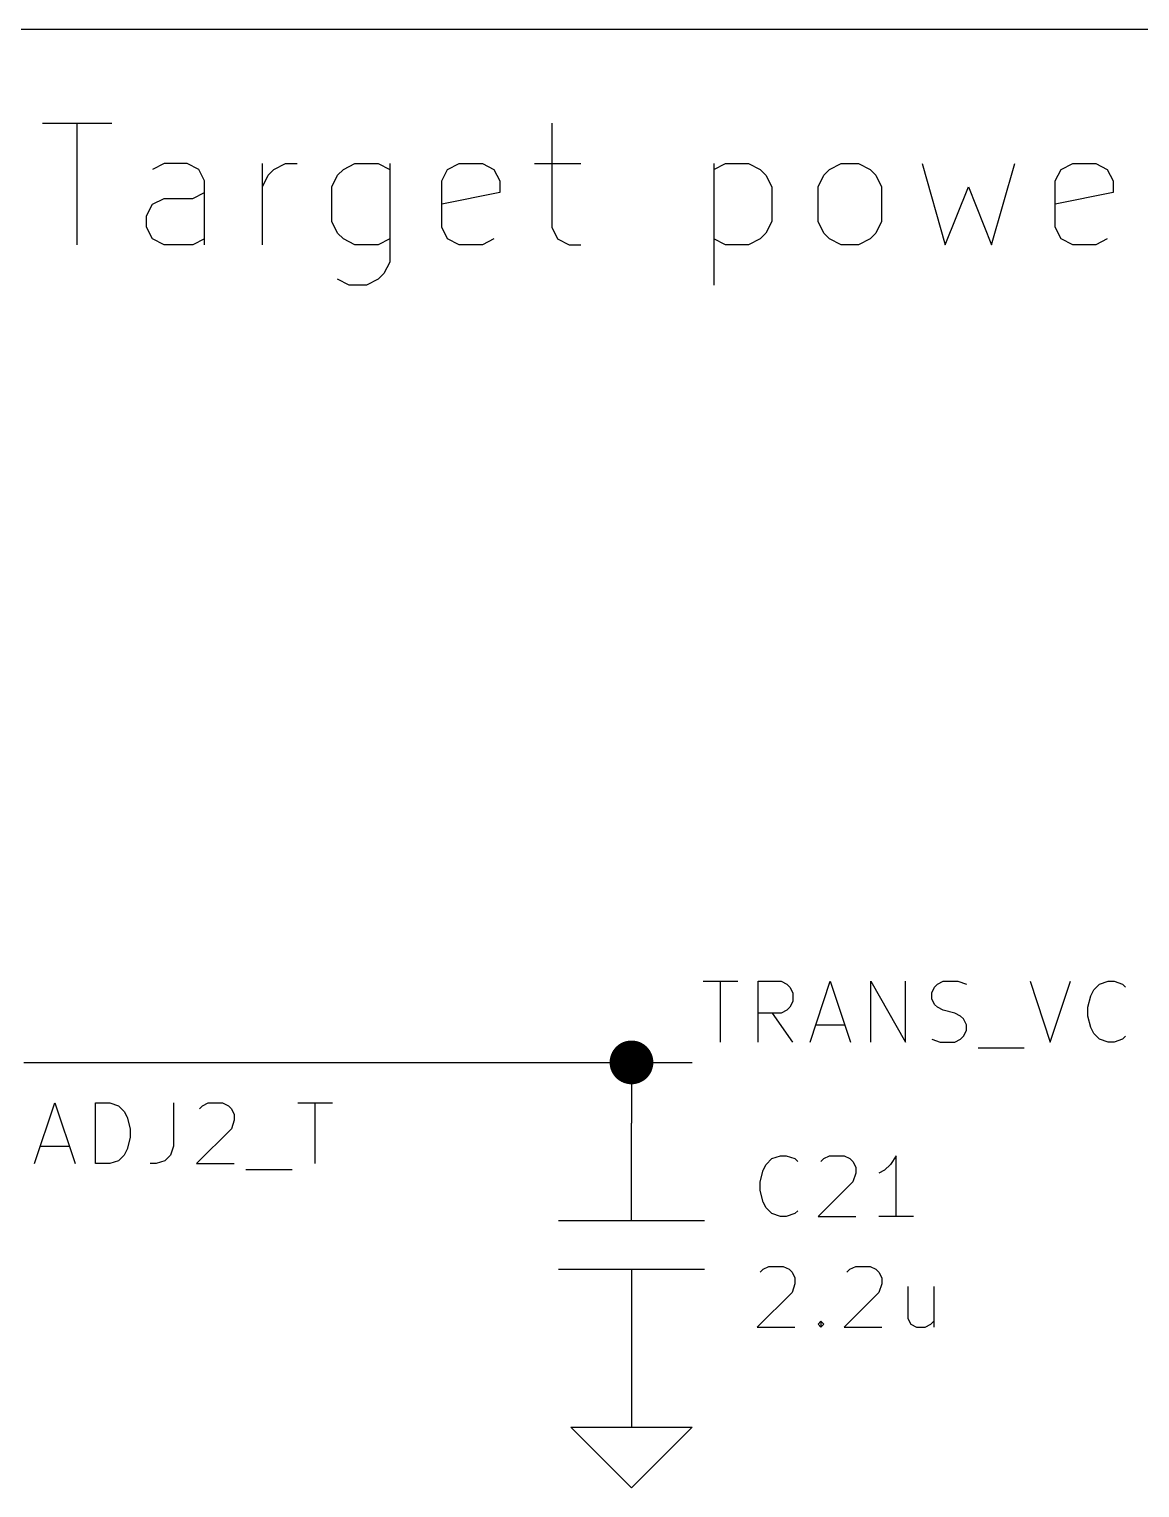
# Model space of a CAD drawing. Extents: x 0.4 to 16.1, y -11.3 to -0.4.
# Drawn here: x 9.904 to 10.818, y -6.05 to -4.85 of the extents above; entities that cross this region are included whole.
import ezdxf

# ---------------------------------------------------------------- set-up
doc = ezdxf.new("R2010")
doc.units = 0
doc.header["$MEASUREMENT"] = 0
for name, color, linetype in [('BLUE3', 171, 'CONTINUOUS'), ('CYAN2', 4, 'CONTINUOUS'), ('GRAY1', 251, 'CONTINUOUS'), ('GREEN3', 91, 'CONTINUOUS'), ('RED2', 1, 'CONTINUOUS')]:
    doc.layers.add(name, color=color, linetype=linetype)

msp = doc.modelspace()

# ---------------------------------------------------------------- linework, layer by layer
at = {"layer": 'BLUE3', "linetype": 'CONTINUOUS'}
for p, q in [((6.3, -4.85), (10.95, -4.85)), ((9.9154, -4.9273), (9.9725, -4.9273)), ((9.9439, -5.0273), (9.9439, -4.9273)), ((10.3344, -4.9273), (10.3344, -5.013)), ((10.0154, -4.9606), (10.0058, -4.9654)), ((10.0344, -4.9606), (10.0154, -4.9606)), ((10.0439, -4.9654), (10.0344, -4.9606)), ((10.0487, -4.9749), (10.0439, -4.9654)), ((10.0963, -5.0273), (10.0963, -4.9606)), ((10.1011, -4.9701), (10.1058, -4.9654)), ((10.1058, -4.9654), (10.1154, -4.9606)), ((10.1154, -4.9606), (10.1249, -4.9606)), ((10.1582, -4.9701), (10.163, -4.9654)), ((10.163, -4.9654), (10.1725, -4.9606)), ((10.1725, -4.9606), (10.1916, -4.9606)), ((10.1916, -4.9606), (10.2011, -4.9654)), ((10.2011, -4.9606), (10.2011, -5.0416)), ((10.2439, -4.9749), (10.2487, -4.9654)), ((10.2487, -4.9654), (10.2582, -4.9606)), ((10.2582, -4.9606), (10.2773, -4.9606)), ((10.2773, -4.9606), (10.2868, -4.9654)), ((10.2868, -4.9654), (10.2916, -4.9749)), ((10.3201, -4.9606), (10.3582, -4.9606)), ((10.4677, -4.9606), (10.4677, -5.0606)), ((10.4677, -4.9654), (10.4773, -4.9606)), ((10.4773, -4.9606), (10.4963, -4.9606)), ((10.4963, -4.9606), (10.5058, -4.9654)), ((10.5058, -4.9654), (10.5106, -4.9701)), ((10.5582, -4.9701), (10.563, -4.9654)), ((10.563, -4.9654), (10.5725, -4.9606)), ((10.5725, -4.9606), (10.5868, -4.9606)), ((10.5868, -4.9606), (10.5963, -4.9654)), ((10.5963, -4.9654), (10.6011, -4.9701)), ((10.6392, -4.9606), (10.6582, -5.0273)), ((10.6963, -5.0273), (10.7154, -4.9606)), ((10.7487, -4.9749), (10.7535, -4.9654)), ((10.7535, -4.9654), (10.763, -4.9606)), ((10.763, -4.9606), (10.782, -4.9606)), ((10.782, -4.9606), (10.7915, -4.9654)), ((10.7915, -4.9654), (10.7963, -4.9749)), ((10.0487, -5.0273), (10.0487, -4.9749)), ((10.0963, -4.9796), (10.1011, -4.9701)), ((10.1535, -4.9796), (10.1582, -4.9701)), ((10.1535, -5.0082), (10.1535, -4.9796)), ((10.2439, -5.013), (10.2439, -4.9749)), ((10.2916, -4.9749), (10.2916, -4.9844)), ((10.5106, -4.9701), (10.5154, -4.9796)), ((10.5154, -4.9796), (10.5154, -5.0082)), ((10.5535, -4.9796), (10.5582, -4.9701)), ((10.5535, -5.0082), (10.5535, -4.9796)), ((10.6011, -4.9701), (10.6058, -4.9796)), ((10.6058, -4.9796), (10.6058, -5.0082)), ((10.6582, -5.0273), (10.6773, -4.9796)), ((10.6773, -4.9796), (10.6963, -5.0273)), ((10.7487, -5.013), (10.7487, -4.9749)), ((10.7963, -4.9749), (10.7963, -4.9844)), ((10.0058, -4.9939), (10.0154, -4.9892)), ((10.0154, -4.9892), (10.0392, -4.9892)), ((10.0392, -4.9892), (10.0487, -4.9844)), ((10.2916, -4.9844), (10.2439, -4.9939)), ((10.7963, -4.9844), (10.7487, -4.9939)), ((10.0011, -5.0035), (10.0058, -4.9939)), ((10.0011, -5.013), (10.0011, -5.0035)), ((10.0058, -5.0225), (10.0011, -5.013)), ((10.1582, -5.0177), (10.1535, -5.0082)), ((10.2487, -5.0225), (10.2439, -5.013)), ((10.3344, -5.013), (10.3392, -5.0225)), ((10.5154, -5.0082), (10.5106, -5.0177)), ((10.5582, -5.0177), (10.5535, -5.0082)), ((10.6058, -5.0082), (10.6011, -5.0177)), ((10.7535, -5.0225), (10.7487, -5.013)), ((10.0154, -5.0273), (10.0058, -5.0225)), ((10.0392, -5.0273), (10.0154, -5.0273)), ((10.0487, -5.0225), (10.0392, -5.0273)), ((10.163, -5.0225), (10.1582, -5.0177)), ((10.1725, -5.0273), (10.163, -5.0225)), ((10.1916, -5.0273), (10.1725, -5.0273)), ((10.2011, -5.0225), (10.1916, -5.0273)), ((10.2582, -5.0273), (10.2487, -5.0225)), ((10.2773, -5.0273), (10.2582, -5.0273)), ((10.2868, -5.0225), (10.2773, -5.0273)), ((10.3392, -5.0225), (10.3487, -5.0273)), ((10.3487, -5.0273), (10.3582, -5.0273)), ((10.4773, -5.0273), (10.4677, -5.0225)), ((10.4963, -5.0273), (10.4773, -5.0273)), ((10.5058, -5.0225), (10.4963, -5.0273)), ((10.5106, -5.0177), (10.5058, -5.0225)), ((10.563, -5.0225), (10.5582, -5.0177)), ((10.5725, -5.0273), (10.563, -5.0225)), ((10.5868, -5.0273), (10.5725, -5.0273)), ((10.5963, -5.0225), (10.5868, -5.0273)), ((10.6011, -5.0177), (10.5963, -5.0225)), ((10.763, -5.0273), (10.7535, -5.0225)), ((10.782, -5.0273), (10.763, -5.0273)), ((10.7915, -5.0225), (10.782, -5.0273)), ((10.1963, -5.0511), (10.1916, -5.0558)), ((10.2011, -5.0416), (10.1963, -5.0511)), ((10.1677, -5.0606), (10.1582, -5.0558)), ((10.182, -5.0606), (10.1677, -5.0606)), ((10.1916, -5.0558), (10.182, -5.0606))]:
    msp.add_line(p, q, dxfattribs=at)
at = {"layer": 'CYAN2', "linetype": 'CONTINUOUS'}
for p, q in [((10.5083, -5.7887), (10.5107, -5.7839)), ((10.5083, -5.7887), (10.5107, -5.7839)), ((10.5107, -5.7839), (10.5154, -5.7792)), ((10.5107, -5.7839), (10.5154, -5.7792)), ((10.5154, -5.7792), (10.5226, -5.7768)), ((10.5154, -5.7792), (10.5226, -5.7768)), ((10.5226, -5.7768), (10.5273, -5.7768)), ((10.5226, -5.7768), (10.5273, -5.7768)), ((10.5273, -5.7768), (10.5345, -5.7792)), ((10.5273, -5.7768), (10.5345, -5.7792)), ((10.5345, -5.7792), (10.5369, -5.7816)), ((10.5345, -5.7792), (10.5369, -5.7816)), ((10.5559, -5.7816), (10.5583, -5.7792)), ((10.5559, -5.7816), (10.5583, -5.7792)), ((10.5583, -5.7792), (10.563, -5.7768)), ((10.5583, -5.7792), (10.563, -5.7768)), ((10.563, -5.7768), (10.5749, -5.7768)), ((10.563, -5.7768), (10.5749, -5.7768)), ((10.5749, -5.7768), (10.5797, -5.7792)), ((10.5749, -5.7768), (10.5797, -5.7792)), ((10.5797, -5.7792), (10.5821, -5.7816)), ((10.5797, -5.7792), (10.5821, -5.7816)), ((10.5821, -5.7816), (10.5845, -5.7863)), ((10.5821, -5.7816), (10.5845, -5.7863)), ((10.613, -5.7839), (10.6083, -5.7887)), ((10.613, -5.7839), (10.6083, -5.7887)), ((10.6178, -5.7768), (10.613, -5.7839)), ((10.6178, -5.7768), (10.613, -5.7839)), ((10.6178, -5.8268), (10.6178, -5.7768)), ((10.6178, -5.8268), (10.6178, -5.7768)), ((10.5059, -5.7982), (10.5083, -5.7887)), ((10.5059, -5.7982), (10.5083, -5.7887)), ((10.5845, -5.7911), (10.5821, -5.7982)), ((10.5845, -5.7911), (10.5821, -5.7982)), ((10.5845, -5.7863), (10.5845, -5.7911)), ((10.5845, -5.7863), (10.5845, -5.7911)), ((10.6083, -5.7887), (10.6035, -5.7911)), ((10.6083, -5.7887), (10.6035, -5.7911)), ((10.5059, -5.8054), (10.5059, -5.7982)), ((10.5059, -5.8054), (10.5059, -5.7982)), ((10.5083, -5.8149), (10.5059, -5.8054)), ((10.5083, -5.8149), (10.5059, -5.8054)), ((10.5821, -5.7982), (10.5535, -5.8268)), ((10.5821, -5.7982), (10.5535, -5.8268)), ((10.5107, -5.8197), (10.5083, -5.8149)), ((10.5107, -5.8197), (10.5083, -5.8149)), ((10.5154, -5.8244), (10.5107, -5.8197)), ((10.5154, -5.8244), (10.5107, -5.8197)), ((10.5226, -5.8268), (10.5154, -5.8244)), ((10.5226, -5.8268), (10.5154, -5.8244)), ((10.5273, -5.8268), (10.5226, -5.8268)), ((10.5273, -5.8268), (10.5226, -5.8268)), ((10.5345, -5.8244), (10.5273, -5.8268)), ((10.5345, -5.8244), (10.5273, -5.8268)), ((10.5369, -5.822), (10.5345, -5.8244)), ((10.5369, -5.822), (10.5345, -5.8244)), ((10.5535, -5.8268), (10.5845, -5.8268)), ((10.5535, -5.8268), (10.5845, -5.8268)), ((10.6321, -5.8268), (10.6035, -5.8268)), ((10.6321, -5.8268), (10.6035, -5.8268)), ((10.5083, -5.8702), (10.513, -5.8678)), ((10.5083, -5.8702), (10.513, -5.8678)), ((10.513, -5.8678), (10.5249, -5.8678)), ((10.513, -5.8678), (10.5249, -5.8678)), ((10.5249, -5.8678), (10.5297, -5.8702)), ((10.5249, -5.8678), (10.5297, -5.8702)), ((10.5797, -5.8702), (10.5845, -5.8678)), ((10.5797, -5.8702), (10.5845, -5.8678)), ((10.5845, -5.8678), (10.5964, -5.8678)), ((10.5845, -5.8678), (10.5964, -5.8678)), ((10.5964, -5.8678), (10.6011, -5.8702)), ((10.5964, -5.8678), (10.6011, -5.8702)), ((10.5059, -5.8726), (10.5083, -5.8702)), ((10.5059, -5.8726), (10.5083, -5.8702)), ((10.5297, -5.8702), (10.5321, -5.8726)), ((10.5297, -5.8702), (10.5321, -5.8726)), ((10.5321, -5.8726), (10.5345, -5.8773)), ((10.5321, -5.8726), (10.5345, -5.8773)), ((10.5345, -5.8773), (10.5345, -5.8821)), ((10.5345, -5.8773), (10.5345, -5.8821)), ((10.5773, -5.8726), (10.5797, -5.8702)), ((10.5773, -5.8726), (10.5797, -5.8702)), ((10.6011, -5.8702), (10.6035, -5.8726)), ((10.6011, -5.8702), (10.6035, -5.8726)), ((10.6035, -5.8726), (10.6059, -5.8773)), ((10.6035, -5.8726), (10.6059, -5.8773)), ((10.6059, -5.8773), (10.6059, -5.8821)), ((10.6059, -5.8773), (10.6059, -5.8821)), ((10.5321, -5.8892), (10.5035, -5.9178)), ((10.5321, -5.8892), (10.5035, -5.9178)), ((10.5345, -5.8821), (10.5321, -5.8892)), ((10.5345, -5.8821), (10.5321, -5.8892)), ((10.6035, -5.8892), (10.5749, -5.9178)), ((10.6035, -5.8892), (10.5749, -5.9178)), ((10.6059, -5.8821), (10.6035, -5.8892)), ((10.6059, -5.8821), (10.6035, -5.8892)), ((10.6273, -5.8845), (10.6273, -5.9107)), ((10.6273, -5.8845), (10.6273, -5.9107)), ((10.6488, -5.8845), (10.6488, -5.9178)), ((10.6488, -5.8845), (10.6488, -5.9178)), ((10.5535, -5.9154), (10.5559, -5.913)), ((10.5535, -5.9154), (10.5559, -5.913)), ((10.5559, -5.9178), (10.5535, -5.9154)), ((10.5559, -5.9178), (10.5535, -5.9154)), ((10.5559, -5.913), (10.5583, -5.9154)), ((10.5559, -5.913), (10.5559, -5.9178)), ((10.5559, -5.913), (10.5583, -5.9154)), ((10.5559, -5.913), (10.5559, -5.9178)), ((10.5583, -5.9154), (10.5559, -5.9178)), ((10.5583, -5.9154), (10.5559, -5.9178)), ((10.6273, -5.9107), (10.6297, -5.9154)), ((10.6273, -5.9107), (10.6297, -5.9154)), ((10.6297, -5.9154), (10.6345, -5.9178)), ((10.6297, -5.9154), (10.6345, -5.9178)), ((10.6416, -5.9178), (10.6464, -5.9154)), ((10.6416, -5.9178), (10.6464, -5.9154)), ((10.6464, -5.9154), (10.6488, -5.913)), ((10.6464, -5.9154), (10.6488, -5.913)), ((10.5035, -5.9178), (10.5345, -5.9178)), ((10.5035, -5.9178), (10.5345, -5.9178)), ((10.5749, -5.9178), (10.6059, -5.9178)), ((10.5749, -5.9178), (10.6059, -5.9178)), ((10.6345, -5.9178), (10.6416, -5.9178)), ((10.6345, -5.9178), (10.6416, -5.9178))]:
    msp.add_line(p, q, dxfattribs=at)
at = {"layer": 'GRAY1', "linetype": 'CONTINUOUS'}
for p, q in [((10.4589, -5.6333), (10.4874, -5.6333)), ((10.4732, -5.6833), (10.4732, -5.6333)), ((10.5041, -5.6833), (10.5041, -5.6333)), ((10.5041, -5.6333), (10.5232, -5.6333)), ((10.5232, -5.6333), (10.5279, -5.6357)), ((10.5279, -5.6357), (10.5303, -5.6381)), ((10.5303, -5.6381), (10.5327, -5.6428)), ((10.547, -5.6833), (10.5636, -5.6333)), ((10.5636, -5.6333), (10.5803, -5.6833)), ((10.597, -5.6833), (10.597, -5.6333)), ((10.597, -5.6333), (10.6255, -5.6833)), ((10.6255, -5.6833), (10.6255, -5.6333)), ((10.647, -5.6428), (10.6493, -5.6381)), ((10.6493, -5.6381), (10.6517, -5.6357)), ((10.6517, -5.6357), (10.6565, -5.6333)), ((10.6565, -5.6333), (10.6684, -5.6333)), ((10.6684, -5.6333), (10.6755, -5.6357)), ((10.7279, -5.6333), (10.7446, -5.6833)), ((10.7446, -5.6833), (10.7613, -5.6333)), ((10.7803, -5.6404), (10.7851, -5.6357)), ((10.7851, -5.6357), (10.7922, -5.6333)), ((10.7922, -5.6333), (10.797, -5.6333)), ((10.797, -5.6333), (10.8041, -5.6357)), ((10.8041, -5.6357), (10.8065, -5.6381)), ((10.5327, -5.65), (10.5303, -5.6547)), ((10.5327, -5.6428), (10.5327, -5.65)), ((10.647, -5.6476), (10.647, -5.6428)), ((10.6493, -5.6523), (10.647, -5.6476)), ((10.7755, -5.6547), (10.7779, -5.6452)), ((10.7779, -5.6452), (10.7803, -5.6404)), ((10.5232, -5.6595), (10.5041, -5.6595)), ((10.5327, -5.6833), (10.516, -5.6595)), ((10.5279, -5.6571), (10.5232, -5.6595)), ((10.5303, -5.6547), (10.5279, -5.6571)), ((10.6517, -5.6547), (10.6493, -5.6523)), ((10.6565, -5.6571), (10.6517, -5.6547)), ((10.666, -5.6595), (10.6565, -5.6571)), ((10.6708, -5.6619), (10.666, -5.6595)), ((10.6732, -5.6643), (10.6708, -5.6619)), ((10.7755, -5.6619), (10.7755, -5.6547)), ((10.7779, -5.6714), (10.7755, -5.6619)), ((10.5517, -5.669), (10.5755, -5.669)), ((10.6755, -5.669), (10.6732, -5.6643)), ((10.6732, -5.6785), (10.6755, -5.6738)), ((10.6755, -5.6738), (10.6755, -5.669)), ((10.7803, -5.6762), (10.7779, -5.6714)), ((10.647, -5.6809), (10.6541, -5.6833)), ((10.6541, -5.6833), (10.666, -5.6833)), ((10.666, -5.6833), (10.6708, -5.6809)), ((10.6708, -5.6809), (10.6732, -5.6785)), ((10.7851, -5.6809), (10.7803, -5.6762)), ((10.7922, -5.6833), (10.7851, -5.6809)), ((10.797, -5.6833), (10.7922, -5.6833)), ((10.8041, -5.6809), (10.797, -5.6833)), ((10.8065, -5.6785), (10.8041, -5.6809)), ((10.6851, -5.6881), (10.7232, -5.6881)), ((9.9089, -5.7833), (9.9255, -5.7333)), ((9.9255, -5.7333), (9.9422, -5.7833)), ((9.9589, -5.7833), (9.9589, -5.7333)), ((9.9589, -5.7333), (9.9708, -5.7333)), ((9.9708, -5.7333), (9.9779, -5.7357)), ((9.9779, -5.7357), (9.9827, -5.7404)), ((10.0232, -5.7333), (10.0232, -5.769)), ((10.0446, -5.7381), (10.047, -5.7357)), ((10.047, -5.7357), (10.0517, -5.7333)), ((10.0517, -5.7333), (10.0636, -5.7333)), ((10.0636, -5.7333), (10.0684, -5.7357)), ((10.0684, -5.7357), (10.0708, -5.7381)), ((10.1255, -5.7333), (10.1541, -5.7333)), ((10.1398, -5.7833), (10.1398, -5.7333)), ((9.9827, -5.7404), (9.9851, -5.7452)), ((9.9851, -5.7452), (9.9874, -5.7547)), ((10.0708, -5.7381), (10.0732, -5.7428)), ((10.0732, -5.7476), (10.0708, -5.7547)), ((10.0732, -5.7428), (10.0732, -5.7476)), ((9.9874, -5.7547), (9.9874, -5.7619)), ((10.0708, -5.7547), (10.0422, -5.7833)), ((9.9136, -5.769), (9.9374, -5.769)), ((9.9851, -5.7714), (9.9827, -5.7762)), ((9.9874, -5.7619), (9.9851, -5.7714)), ((10.0232, -5.769), (10.0208, -5.7762)), ((9.9708, -5.7833), (9.9589, -5.7833)), ((9.9779, -5.7809), (9.9708, -5.7833)), ((9.9827, -5.7762), (9.9779, -5.7809)), ((10.0089, -5.7833), (10.0041, -5.7833)), ((10.016, -5.7809), (10.0089, -5.7833)), ((10.0208, -5.7762), (10.016, -5.7809)), ((10.0422, -5.7833), (10.0732, -5.7833)), ((10.0827, -5.7881), (10.1208, -5.7881))]:
    msp.add_line(p, q, dxfattribs=at)
at = {"layer": 'GREEN3', "linetype": 'CONTINUOUS'}
for p, q in [((9.9, -5.7), (10.4, -5.7)), ((10.4, -5.7), (10.45, -5.7)), ((10.4, -5.7), (10.4, -5.75))]:
    msp.add_line(p, q, dxfattribs=at)
at = {"layer": 'GREEN3', "const_width": 0.018}
msp.add_lwpolyline([(10.391, -5.7, 1), (10.409, -5.7, 1)], format="xyb", close=True, dxfattribs=at)
at = {"layer": 'RED2', "linetype": 'CONTINUOUS'}
for p, q in [((10.4, -5.83), (10.4, -5.75)), ((10.4, -5.83), (10.4, -5.75)), ((10.34, -5.83), (10.46, -5.83)), ((10.34, -5.87), (10.46, -5.87)), ((10.4, -5.87), (10.4, -5.95)), ((10.4, -5.87), (10.4, -5.95)), ((10.4, -5.95), (10.4, -6)), ((10.4, -6.05), (10.35, -6)), ((10.35, -6), (10.4, -6)), ((10.4, -6), (10.45, -6)), ((10.45, -6), (10.4, -6.05))]:
    msp.add_line(p, q, dxfattribs=at)

doc.saveas('drawing.dxf')
